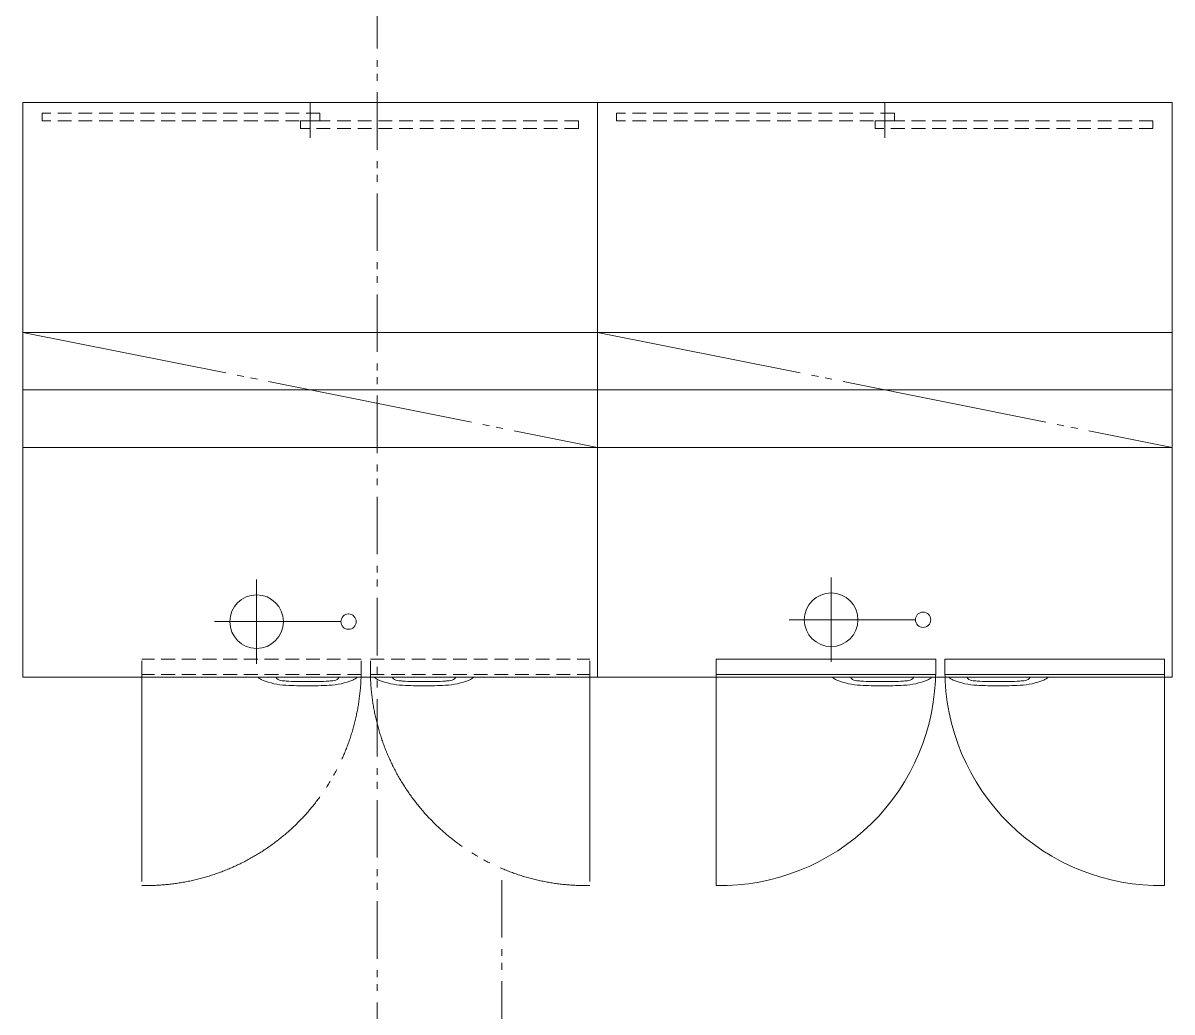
# Model space of a CAD drawing. Units: millimetres at full size. Extents: x -12803 to 120774, y -9413 to 101127.
# Drawn here: x 102349 to 105349, y 11987 to 14569 of the extents above; entities that cross this region are included whole.
import ezdxf

# ---------------------------------------------------------------- set-up
doc = ezdxf.new("R2010")
doc.units = ezdxf.units.MM
doc.header["$LTSCALE"] = 30
for name, pattern in [('CHAIN2', [12, 9, -1, 1, -1]), ('DASHED1', [1.8, 1.2, -0.6]), ('DOUBLE_CHAIN1', [8.8, 5, -1, 0.6, -0.6, 0.6, -1]), ('LONG_DOUBLE_CHAIN', [21.8, 18, -1, 0.6, -0.6, 0.6, -1])]:
    doc.linetypes.add(name, pattern=pattern)
doc.layers.add('0-0_NoName', color=7, linetype='Continuous')
for name, color, linetype, lineweight in [('0-4_AIHO33-厨房機器隠れ線', 7, 'DASHED1', 15), ('0-5_AIHO47-厨房機器アウトライン', 7, 'Continuous', 15), ('0-6_AIHO30-厨房機器LL', 7, 'Continuous', 15), ('0-E_AIHO48-厨房機器既設品', 7, 'Continuous', 15), ('2-0_通芯', 7, 'DOUBLE_CHAIN1', 15), ('2-2_間仕切り芯', 7, 'DOUBLE_CHAIN1', 15), ('3-3_AIHO30-厨房機器', 7, 'Continuous', 15), ('3-4_AIHO31-厨房機器中心線', 7, 'CHAIN2', 15), ('3-5_AIHO57-排水立上げ', 7, 'Continuous', 15), ('3-6_AIHO56-排水接続', 7, 'Continuous', 15), ('3-7_AIHO32-厨房機器補助線', 7, 'LONG_DOUBLE_CHAIN', 15)]:
    doc.layers.add(name, color=color, linetype=linetype, lineweight=lineweight)

# ---------------------------------------------------------------- blocks, each defined once
blk = doc.blocks.new('グループ部品-732')
at = {"layer": '0-4_AIHO33-厨房機器隠れ線'}
for p, q in [((103124.36, 14333.91), (102399.36, 14333.91)), ((102399.36, 14333.91), (102399.36, 14313.91)), ((103124.36, 14313.91), (102399.36, 14313.91)), ((103799.36, 14313.91), (103074.36, 14313.91)), ((103074.36, 14313.91), (103074.36, 14293.91)), ((103124.36, 14333.91), (103124.36, 14313.91)), ((103799.36, 14293.91), (103799.36, 14313.91)), ((104624.36, 14333.91), (103899.36, 14333.91)), ((103899.36, 14333.91), (103899.36, 14313.91)), ((104624.36, 14313.91), (103899.36, 14313.91)), ((105299.36, 14313.91), (104574.36, 14313.91)), ((104574.36, 14313.91), (104574.36, 14293.91)), ((104624.36, 14333.91), (104624.36, 14313.91)), ((105299.36, 14293.91), (105299.36, 14313.91)), ((103799.36, 14293.91), (103074.36, 14293.91)), ((105299.36, 14293.91), (104574.36, 14293.91))]:
    blk.add_line(p, q, dxfattribs=at)
for points in [[(103232.36, 12868.41), (103232.36, 12908.41), (102659.36, 12908.41)], [(103232.36, 12868.41), (102659.36, 12868.41), (102659.36, 12908.41)], [(103256.36, 12868.41), (103256.36, 12908.41), (103829.36, 12908.41)], [(103256.36, 12868.41), (103829.36, 12868.41), (103829.36, 12908.41)]]:
    blk.add_lwpolyline(points, dxfattribs=at)
at = {"layer": '0-5_AIHO47-厨房機器アウトライン'}
for points in [[(103849.36, 14361.41), (102349.36, 14361.41), (102349.36, 13611.41), (103849.36, 13611.41)], [(105349.36, 14361.41), (103849.36, 14361.41), (103849.36, 13611.41), (105349.36, 13611.41)], [(102349.36, 13461.41), (103849.36, 13461.41), (103849.36, 13761.41), (102349.36, 13761.41)], [(103849.36, 13461.41), (105349.36, 13461.41), (105349.36, 13761.41), (103849.36, 13761.41)]]:
    blk.add_lwpolyline(points, close=True, dxfattribs=at)
at = {"layer": '0-6_AIHO30-厨房機器LL'}
for centre, radius, start, end in [((102985.18, 12881.6), 30, 222.31102, 248.72143), ((103046.87, 13040.02), 200, 248.72143, 266.89193), ((103025.25, 12870.39), 18, 209.92017, 262.73441), ((103046.87, 13040.02), 189, 262.73441, 266.89193), ((103090.25, 13838.84), 1000, 266.89193, 270.12074), ((103090.25, 13838.84), 989, 266.89193, 270.12208), ((103094.46, 13838.84), 989, 269.87792, 273.10807), ((103094.46, 13838.84), 1000, 269.87926, 273.10807), ((103137.84, 13040.02), 189, 273.10807, 277.26559), ((103137.84, 13040.02), 200, 273.10807, 291.27857), ((103159.47, 12870.39), 18, 277.26559, 330.07983), ((103199.53, 12881.6), 30, 291.27857, 317.68898), ((103289.18, 12881.6), 30, 222.31102, 248.72143), ((103350.87, 13040.02), 200, 248.72143, 266.89193), ((103329.25, 12870.39), 18, 209.92017, 262.73441), ((103350.87, 13040.02), 189, 262.73441, 266.89193), ((103394.25, 13838.84), 1000, 266.89193, 270.12074), ((103394.25, 13838.84), 989, 266.89193, 270.12208), ((103398.46, 13838.84), 989, 269.87792, 273.10807), ((103398.46, 13838.84), 1000, 269.87926, 273.10807), ((103441.84, 13040.02), 189, 273.10807, 277.26559), ((103441.84, 13040.02), 200, 273.10807, 291.27857), ((103463.47, 12870.39), 18, 277.26559, 330.07983), ((103503.53, 12881.6), 30, 291.27857, 317.68898)]:
    blk.add_arc(centre, radius, start, end, dxfattribs=at)
at = {"layer": '0-E_AIHO48-厨房機器既設品'}
for p, q in [((103849.36, 12861.41), (103849.36, 13611.41)), ((103849.36, 13611.41), (105349.36, 13611.41)), ((105349.36, 12861.41), (105349.36, 13611.41)), ((103849.36, 12861.41), (105349.36, 12861.41)), ((104159.36, 12868.41), (104159.36, 12317.52)), ((105329.36, 12868.41), (105329.36, 12317.52))]:
    blk.add_line(p, q, dxfattribs=at)
for points in [[(104732.36, 12868.41), (104732.36, 12908.41), (104159.36, 12908.41)], [(104732.36, 12868.41), (104159.36, 12868.41), (104159.36, 12908.41)], [(104756.36, 12868.41), (104756.36, 12908.41), (105329.36, 12908.41)], [(104756.36, 12868.41), (105329.36, 12868.41), (105329.36, 12908.41)]]:
    blk.add_lwpolyline(points, dxfattribs=at)
for centre, radius, start, end in [((104169.52, 12880.26), 562.83, 268.96509, 0.01525), ((105319.19, 12880.26), 562.83, 179.98475, 271.03491), ((104485.18, 12881.6), 30, 222.31102, 248.72143), ((104546.87, 13040.02), 200, 248.72143, 266.89193), ((104525.25, 12870.39), 18, 209.92017, 262.73441), ((104546.87, 13040.02), 189, 262.73441, 266.89193), ((104590.25, 13838.84), 1000, 266.89193, 270.12074), ((104590.25, 13838.84), 989, 266.89193, 270.12208), ((104594.46, 13838.84), 989, 269.87792, 273.10807), ((104594.46, 13838.84), 1000, 269.87926, 273.10807), ((104637.84, 13040.02), 189, 273.10807, 277.26559), ((104637.84, 13040.02), 200, 273.10807, 291.27857), ((104659.47, 12870.39), 18, 277.26559, 330.07983), ((104699.53, 12881.6), 30, 291.27857, 317.68898), ((104789.18, 12881.6), 30, 222.31102, 248.72143), ((104850.87, 13040.02), 200, 248.72143, 266.89193), ((104829.25, 12870.39), 18, 209.92017, 262.73441), ((104850.87, 13040.02), 189, 262.73441, 266.89193), ((104894.25, 13838.84), 1000, 266.89193, 270.12074), ((104894.25, 13838.84), 989, 266.89193, 270.12208), ((104898.46, 13838.84), 989, 269.87792, 273.10807), ((104898.46, 13838.84), 1000, 269.87926, 273.10807), ((104941.84, 13040.02), 189, 273.10807, 277.26559), ((104941.84, 13040.02), 200, 273.10807, 291.27857), ((104963.47, 12870.39), 18, 277.26559, 330.07983), ((105003.53, 12881.6), 30, 291.27857, 317.68898)]:
    blk.add_arc(centre, radius, start, end, dxfattribs=at)
at = {"layer": '2-2_間仕切り芯'}
blk.add_line((103599.36, 12331.79), (103599.36, 6056.41), dxfattribs=at)
at = {"layer": '3-3_AIHO30-厨房機器'}
for p, q in [((102349.36, 12861.41), (102349.36, 13611.41)), ((102349.36, 13611.41), (103849.36, 13611.41)), ((103849.36, 12861.41), (103849.36, 13611.41)), ((102349.36, 12861.41), (103849.36, 12861.41))]:
    blk.add_line(p, q, dxfattribs=at)
for points in [[(103849.36, 14361.41), (102349.36, 14361.41), (102349.36, 13611.41), (103849.36, 13611.41)], [(105349.36, 14361.41), (103849.36, 14361.41), (103849.36, 13611.41), (105349.36, 13611.41)], [(102349.36, 13461.41), (103849.36, 13461.41), (103849.36, 13761.41), (102349.36, 13761.41)], [(103849.36, 13461.41), (105349.36, 13461.41), (105349.36, 13761.41), (103849.36, 13761.41)]]:
    blk.add_lwpolyline(points, close=True, dxfattribs=at)
at = {"layer": '3-4_AIHO31-厨房機器中心線'}
for p, q in [((103099.36, 14361.41), (103099.36, 14268.91)), ((104599.36, 14361.41), (104599.36, 14268.91))]:
    blk.add_line(p, q, dxfattribs=at)
at = {"layer": '3-5_AIHO57-排水立上げ'}
for p, q in [((103029.36, 13006.41), (103179.36, 13006.41)), ((104529.36, 13011.41), (104679.36, 13011.41))]:
    blk.add_line(p, q, dxfattribs=at)
for centre in [(103199.36, 13006.41), (104699.36, 13011.41)]:
    blk.add_circle(centre, 20, dxfattribs=at)
at = {"layer": '3-6_AIHO56-排水接続'}
for p, q in [((102959.36, 13116.41), (102959.36, 12896.41)), ((104459.36, 13121.41), (104459.36, 12901.41)), ((102849.36, 13006.41), (103069.36, 13006.41)), ((104349.36, 13011.41), (104569.36, 13011.41))]:
    blk.add_line(p, q, dxfattribs=at)
for centre in [(104459.36, 13011.41), (102959.36, 13006.41)]:
    blk.add_circle(centre, 70, dxfattribs=at)
at = {"layer": '3-7_AIHO32-厨房機器補助線'}
for p, q in [((102349.36, 13761.41), (103849.36, 13461.41)), ((103849.36, 13761.41), (105349.36, 13461.41)), ((102659.36, 12868.41), (102659.36, 12317.52)), ((103829.36, 12868.41), (103829.36, 12317.52))]:
    blk.add_line(p, q, dxfattribs=at)
for centre, start, end in [((102669.52, 12880.26), 268.96509, 0.01525), ((103819.19, 12880.26), 179.98475, 271.03491)]:
    blk.add_arc(centre, 562.83, start, end, dxfattribs=at)
blk = doc.blocks.new('グループ部品-763')
at = {"layer": '0-4_AIHO33-厨房機器隠れ線'}
for p, q in [((103124.36, 14333.91), (102399.36, 14333.91)), ((102399.36, 14333.91), (102399.36, 14313.91)), ((103124.36, 14313.91), (102399.36, 14313.91)), ((103799.36, 14313.91), (103074.36, 14313.91)), ((103074.36, 14313.91), (103074.36, 14293.91)), ((103124.36, 14333.91), (103124.36, 14313.91)), ((103799.36, 14293.91), (103799.36, 14313.91)), ((104624.36, 14333.91), (103899.36, 14333.91)), ((103899.36, 14333.91), (103899.36, 14313.91)), ((104624.36, 14313.91), (103899.36, 14313.91)), ((105299.36, 14313.91), (104574.36, 14313.91)), ((104574.36, 14313.91), (104574.36, 14293.91)), ((104624.36, 14333.91), (104624.36, 14313.91)), ((105299.36, 14293.91), (105299.36, 14313.91)), ((103799.36, 14293.91), (103074.36, 14293.91)), ((105299.36, 14293.91), (104574.36, 14293.91))]:
    blk.add_line(p, q, dxfattribs=at)
for points in [[(103232.36, 12868.41), (103232.36, 12908.41), (102659.36, 12908.41)], [(103232.36, 12868.41), (102659.36, 12868.41), (102659.36, 12908.41)], [(103256.36, 12868.41), (103256.36, 12908.41), (103829.36, 12908.41)], [(103256.36, 12868.41), (103829.36, 12868.41), (103829.36, 12908.41)]]:
    blk.add_lwpolyline(points, dxfattribs=at)
at = {"layer": '0-5_AIHO47-厨房機器アウトライン'}
for points in [[(103849.36, 14361.41), (102349.36, 14361.41), (102349.36, 13611.41), (103849.36, 13611.41)], [(105349.36, 14361.41), (103849.36, 14361.41), (103849.36, 13611.41), (105349.36, 13611.41)], [(102349.36, 13461.41), (103849.36, 13461.41), (103849.36, 13761.41), (102349.36, 13761.41)], [(103849.36, 13461.41), (105349.36, 13461.41), (105349.36, 13761.41), (103849.36, 13761.41)]]:
    blk.add_lwpolyline(points, close=True, dxfattribs=at)
at = {"layer": '0-6_AIHO30-厨房機器LL'}
for centre, radius, start, end in [((102985.18, 12881.6), 30, 222.31102, 248.72143), ((103046.87, 13040.02), 200, 248.72143, 266.89193), ((103025.25, 12870.39), 18, 209.92017, 262.73441), ((103046.87, 13040.02), 189, 262.73441, 266.89193), ((103090.25, 13838.84), 1000, 266.89193, 270.12074), ((103090.25, 13838.84), 989, 266.89193, 270.12208), ((103094.46, 13838.84), 989, 269.87792, 273.10807), ((103094.46, 13838.84), 1000, 269.87926, 273.10807), ((103137.84, 13040.02), 189, 273.10807, 277.26559), ((103137.84, 13040.02), 200, 273.10807, 291.27857), ((103159.47, 12870.39), 18, 277.26559, 330.07983), ((103199.53, 12881.6), 30, 291.27857, 317.68898), ((103289.18, 12881.6), 30, 222.31102, 248.72143), ((103350.87, 13040.02), 200, 248.72143, 266.89193), ((103329.25, 12870.39), 18, 209.92017, 262.73441), ((103350.87, 13040.02), 189, 262.73441, 266.89193), ((103394.25, 13838.84), 1000, 266.89193, 270.12074), ((103394.25, 13838.84), 989, 266.89193, 270.12208), ((103398.46, 13838.84), 989, 269.87792, 273.10807), ((103398.46, 13838.84), 1000, 269.87926, 273.10807), ((103441.84, 13040.02), 189, 273.10807, 277.26559), ((103441.84, 13040.02), 200, 273.10807, 291.27857), ((103463.47, 12870.39), 18, 277.26559, 330.07983), ((103503.53, 12881.6), 30, 291.27857, 317.68898)]:
    blk.add_arc(centre, radius, start, end, dxfattribs=at)
at = {"layer": '0-E_AIHO48-厨房機器既設品'}
for p, q in [((103849.36, 12861.41), (103849.36, 13611.41)), ((103849.36, 13611.41), (105349.36, 13611.41)), ((105349.36, 12861.41), (105349.36, 13611.41)), ((103849.36, 12861.41), (105349.36, 12861.41)), ((104159.36, 12868.41), (104159.36, 12317.52)), ((105329.36, 12868.41), (105329.36, 12317.52))]:
    blk.add_line(p, q, dxfattribs=at)
for points in [[(104732.36, 12868.41), (104732.36, 12908.41), (104159.36, 12908.41)], [(104732.36, 12868.41), (104159.36, 12868.41), (104159.36, 12908.41)], [(104756.36, 12868.41), (104756.36, 12908.41), (105329.36, 12908.41)], [(104756.36, 12868.41), (105329.36, 12868.41), (105329.36, 12908.41)]]:
    blk.add_lwpolyline(points, dxfattribs=at)
for centre, radius, start, end in [((104169.52, 12880.26), 562.83, 268.96509, 0.01525), ((105319.19, 12880.26), 562.83, 179.98475, 271.03491), ((104485.18, 12881.6), 30, 222.31102, 248.72143), ((104546.87, 13040.02), 200, 248.72143, 266.89193), ((104525.25, 12870.39), 18, 209.92017, 262.73441), ((104546.87, 13040.02), 189, 262.73441, 266.89193), ((104590.25, 13838.84), 1000, 266.89193, 270.12074), ((104590.25, 13838.84), 989, 266.89193, 270.12208), ((104594.46, 13838.84), 989, 269.87792, 273.10807), ((104594.46, 13838.84), 1000, 269.87926, 273.10807), ((104637.84, 13040.02), 189, 273.10807, 277.26559), ((104637.84, 13040.02), 200, 273.10807, 291.27857), ((104659.47, 12870.39), 18, 277.26559, 330.07983), ((104699.53, 12881.6), 30, 291.27857, 317.68898), ((104789.18, 12881.6), 30, 222.31102, 248.72143), ((104850.87, 13040.02), 200, 248.72143, 266.89193), ((104829.25, 12870.39), 18, 209.92017, 262.73441), ((104850.87, 13040.02), 189, 262.73441, 266.89193), ((104894.25, 13838.84), 1000, 266.89193, 270.12074), ((104894.25, 13838.84), 989, 266.89193, 270.12208), ((104898.46, 13838.84), 989, 269.87792, 273.10807), ((104898.46, 13838.84), 1000, 269.87926, 273.10807), ((104941.84, 13040.02), 189, 273.10807, 277.26559), ((104941.84, 13040.02), 200, 273.10807, 291.27857), ((104963.47, 12870.39), 18, 277.26559, 330.07983), ((105003.53, 12881.6), 30, 291.27857, 317.68898)]:
    blk.add_arc(centre, radius, start, end, dxfattribs=at)
at = {"layer": '3-3_AIHO30-厨房機器'}
for p, q in [((102349.36, 12861.41), (102349.36, 13611.41)), ((102349.36, 13611.41), (103849.36, 13611.41)), ((103849.36, 12861.41), (103849.36, 13611.41)), ((102349.36, 12861.41), (103849.36, 12861.41))]:
    blk.add_line(p, q, dxfattribs=at)
for points in [[(103849.36, 14361.41), (102349.36, 14361.41), (102349.36, 13611.41), (103849.36, 13611.41)], [(105349.36, 14361.41), (103849.36, 14361.41), (103849.36, 13611.41), (105349.36, 13611.41)], [(102349.36, 13461.41), (103849.36, 13461.41), (103849.36, 13761.41), (102349.36, 13761.41)], [(103849.36, 13461.41), (105349.36, 13461.41), (105349.36, 13761.41), (103849.36, 13761.41)]]:
    blk.add_lwpolyline(points, close=True, dxfattribs=at)
at = {"layer": '3-4_AIHO31-厨房機器中心線'}
for p, q in [((103099.36, 14361.41), (103099.36, 14268.91)), ((104599.36, 14361.41), (104599.36, 14268.91))]:
    blk.add_line(p, q, dxfattribs=at)
at = {"layer": '3-5_AIHO57-排水立上げ'}
for p, q in [((103029.36, 13006.41), (103179.36, 13006.41)), ((104529.36, 13011.41), (104679.36, 13011.41))]:
    blk.add_line(p, q, dxfattribs=at)
for centre in [(103199.36, 13006.41), (104699.36, 13011.41)]:
    blk.add_circle(centre, 20, dxfattribs=at)
at = {"layer": '3-6_AIHO56-排水接続'}
for p, q in [((102959.36, 13116.41), (102959.36, 12896.41)), ((104459.36, 13121.41), (104459.36, 12901.41)), ((102849.36, 13006.41), (103069.36, 13006.41)), ((104349.36, 13011.41), (104569.36, 13011.41))]:
    blk.add_line(p, q, dxfattribs=at)
for centre in [(104459.36, 13011.41), (102959.36, 13006.41)]:
    blk.add_circle(centre, 70, dxfattribs=at)
at = {"layer": '3-7_AIHO32-厨房機器補助線'}
for p, q in [((102349.36, 13761.41), (103849.36, 13461.41)), ((103849.36, 13761.41), (105349.36, 13461.41)), ((102659.36, 12868.41), (102659.36, 12317.52)), ((103829.36, 12868.41), (103829.36, 12317.52))]:
    blk.add_line(p, q, dxfattribs=at)
for centre, start, end in [((102669.52, 12880.26), 268.96509, 0.01525), ((103819.19, 12880.26), 179.98475, 271.03491)]:
    blk.add_arc(centre, 562.83, start, end, dxfattribs=at)

msp = doc.modelspace()

# ---------------------------------------------------------------- linework, layer by layer
at = {"layer": '2-0_通芯'}
msp.add_line((103274.36, 24156.41), (103274.36, 509.49), dxfattribs=at)

# ---------------------------------------------------------------- block references
at = {"layer": '0-0_NoName'}
for name in ['グループ部品-732', 'グループ部品-763']:
    msp.add_blockref(name, (0, 0), dxfattribs=at)

doc.saveas('drawing.dxf')
